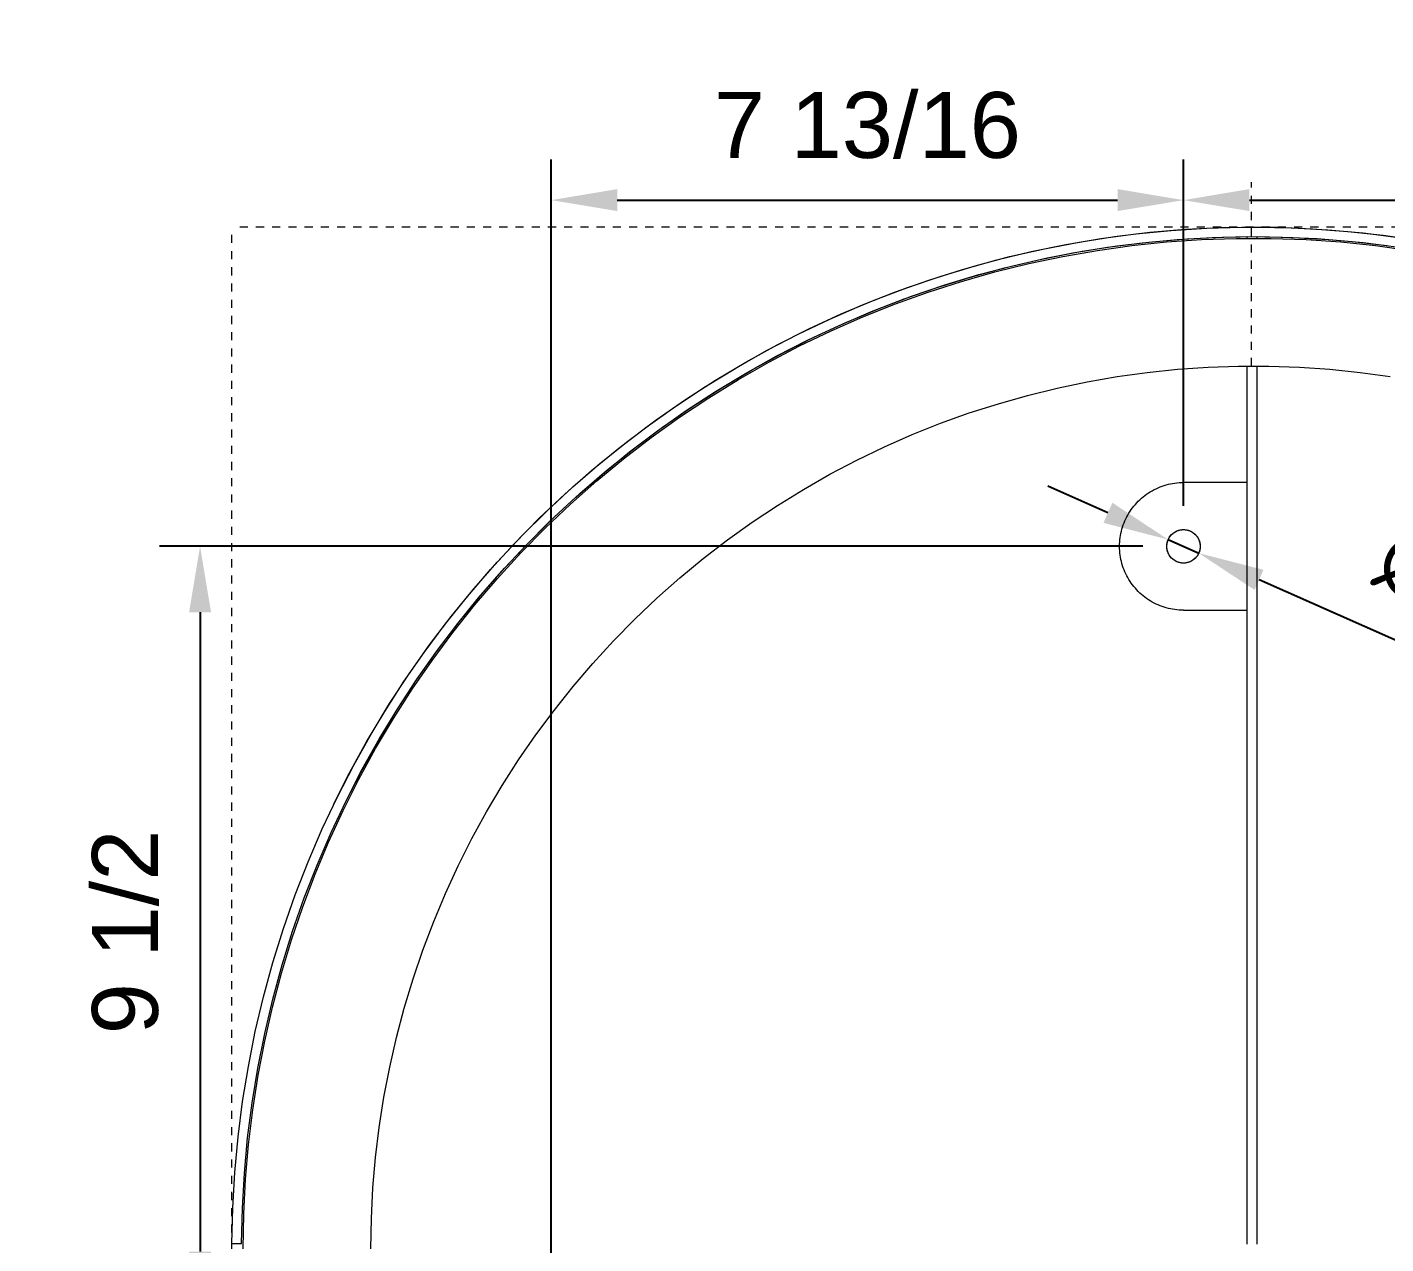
# Model space of a CAD drawing. Header units: inches. Extents: x 4 to 96.5, y 3.2 to 71.9.
# Drawn here: x 33.19 to 49.94, y 15.88 to 30.88 of the extents above; entities that cross this region are included whole.
import ezdxf

# ---------------------------------------------------------------- set-up
doc = ezdxf.new("R2010")
doc.units = ezdxf.units.IN
doc.linetypes.add('HIDDEN', pattern=[1.905, 1.27, -0.635])
for name, color, linetype, lineweight in [('ZANO_R', 7, 'Continuous', 0), ('ZANO_R_przerywana', 250, 'HIDDEN', 0), ('ZANO_W', 1, 'Continuous', 0)]:
    doc.layers.add(name, color=color, linetype=linetype, lineweight=lineweight)
doc.styles.add('Arial', font='arial.ttf')
doc.styles.get("Standard").update_dxf_attribs({"font": 'arial.ttf'})
doc.dimstyles.new('amerykanie', dxfattribs={"dimtxt": 50, "dimasz": 50, "dimexe": 0.5, "dimexo": 0.5, "dimgap": 1, "dimtad": 1, "dimdec": 0, "dimzin": 0, "dimlunit": 5, "dimtxsty": 'Standard', "dimcen": 0.09, "dimclrd": 1, "dimclre": 1, "dimclrt": 1, "dimazin": 0, "dimtfac": 1, "dimtdec": 0, "dimtmove": 0, "dimatfit": 3, "dimfxl": 1, "dimtzin": 0, "dimarcsym": 1})

# ---------------------------------------------------------------- blocks, each defined once
blk = doc.blocks.new('*D354')
at = {"layer": 'ZANO_W', "color": 1, "lineweight": -2}
for p, q in [((39.649, 15.469), (39.649, 29.245)), ((47.444, 24.977), (47.444, 29.245)), ((40.462, 28.745), (46.632, 28.745))]:
    blk.add_line(p, q, dxfattribs=at)
at = {"layer": 'ZANO_W', "color": 1}
for points in [[(40.462, 28.881), (40.462, 28.61), (39.649, 28.745)], [(46.632, 28.61), (46.632, 28.881), (47.444, 28.745)]]:
    blk.add_solid(points, dxfattribs=at)
at = {"layer": 'ZANO_W', "color": 1, "insert": (43.547, 29.666), "char_height": 0.8125, "attachment_point": 5, "style": 'Arial'}
blk.add_mtext('7 13/16', dxfattribs=at)
blk = doc.blocks.new('*D355')
at = {"layer": 'ZANO_W', "color": 1, "lineweight": -2}
for p, q in [((47.444, 24.977), (47.444, 29.245)), ((56.971, 17.162), (56.971, 29.245)), ((48.257, 28.745), (56.159, 28.745))]:
    blk.add_line(p, q, dxfattribs=at)
at = {"layer": 'ZANO_W', "color": 1}
for points in [[(48.257, 28.881), (48.257, 28.61), (47.444, 28.745)], [(56.159, 28.61), (56.159, 28.881), (56.971, 28.745)]]:
    blk.add_solid(points, dxfattribs=at)
at = {"layer": 'ZANO_W', "color": 1, "insert": (52.208, 29.665), "char_height": 0.8125, "attachment_point": 5, "style": 'Arial'}
blk.add_mtext('9 1/2', dxfattribs=at)
blk = doc.blocks.new('*D356')
at = {"layer": 'ZANO_W', "color": 1, "lineweight": -2}
for p, q in [((46.944, 24.477), (34.819, 24.477)), ((35.319, 23.664), (35.319, 15.782)), ((39.149, 14.969), (34.819, 14.969))]:
    blk.add_line(p, q, dxfattribs=at)
at = {"layer": 'ZANO_W', "color": 1}
for points in [[(35.455, 23.664), (35.184, 23.664), (35.319, 24.477)], [(35.184, 15.782), (35.455, 15.782), (35.319, 14.969)]]:
    blk.add_solid(points, dxfattribs=at)
at = {"layer": 'ZANO_W', "color": 1, "insert": (34.399, 19.723), "char_height": 0.8125, "attachment_point": 5, "rotation": 90, "style": 'Arial'}
blk.add_mtext('9 1/2', dxfattribs=at)
blk = doc.blocks.new('*D358')
at = {"layer": 'ZANO_W', "color": 1, "lineweight": -2}
for p, q in [((46.513, 24.89), (45.77, 25.22)), ((47.255, 24.56), (47.633, 24.393)), ((52.769, 22.114), (48.376, 24.063))]:
    blk.add_line(p, q, dxfattribs=at)
at = {"layer": 'ZANO_W', "color": 1}
for points in [[(46.458, 24.766), (46.568, 25.014), (47.255, 24.56)], [(48.431, 24.187), (48.321, 23.939), (47.633, 24.393)]]:
    blk.add_solid(points, dxfattribs=at)
at = {"layer": 'ZANO_W', "color": 1, "insert": (51.324, 23.781), "char_height": 0.8125, "attachment_point": 5, "rotation": 336.0701, "style": 'Arial'}
blk.add_mtext('{\\fArial|b0|i0|c238|p34;∅7/16}', dxfattribs=at)

msp = doc.modelspace()

# ---------------------------------------------------------------- linework, layer by layer
at = {"layer": 'ZANO_R'}
for p, q in [((46.42407, 28.27146), (46.8569, 28.32935)), ((46.59405, 28.29601), (47.02996, 28.34823)), ((46.8569, 28.32935), (47.29148, 28.3722)), ((47.02996, 28.34823), (47.46744, 28.38523)), ((47.29148, 28.3722), (47.72729, 28.39996)), ((47.46744, 28.38523), (47.90593, 28.40696)), ((47.72729, 28.39996), (48.16379, 28.4126)), ((47.90593, 28.40696), (48.34492, 28.4134)), ((48.16379, 28.4126), (48.60047, 28.41011)), ((48.23159, 28.41317), (48.23159, 28.41357)), ((48.23159, 28.41357), (48.34969, 28.41357)), ((48.34492, 28.4134), (48.78387, 28.40454)), ((48.34969, 28.41357), (48.34969, 28.41339)), ((48.60047, 28.41011), (49.0368, 28.39248)), ((48.78387, 28.40454), (49.22224, 28.38039)), ((49.0368, 28.39248), (49.47226, 28.35974)), ((49.22224, 28.38039), (49.6595, 28.34098)), ((49.47226, 28.35974), (49.90632, 28.31193)), ((49.6595, 28.34098), (50.09513, 28.28636)), ((49.90632, 28.31193), (50.33847, 28.2491)), ((45.3009, 28.04876), (45.72899, 28.14618)), ((45.56572, 28.11088), (45.9935, 28.19861)), ((45.72899, 28.14618), (46.16021, 28.22864)), ((45.9935, 28.19861), (46.42407, 28.27146)), ((46.08097, 28.09463), (46.50746, 28.16446)), ((46.16021, 28.22864), (46.59405, 28.29601)), ((46.19315, 28.11447), (46.62331, 28.18081)), ((46.38223, 28.1256), (46.80828, 28.18481)), ((46.50746, 28.16446), (46.93612, 28.21947)), ((46.62331, 28.18081), (47.05552, 28.23212)), ((46.80828, 28.18481), (47.23611, 28.22928)), ((46.93612, 28.21947), (47.36642, 28.25961)), ((47.05552, 28.23212), (47.48925, 28.26831)), ((47.23611, 28.22928), (47.66523, 28.25896)), ((47.36642, 28.25961), (47.79786, 28.28482)), ((47.48925, 28.26831), (47.92399, 28.28937)), ((47.66523, 28.25896), (48.09511, 28.2738)), ((47.79786, 28.28482), (48.2299, 28.29509)), ((47.92399, 28.28937), (48.35919, 28.29525)), ((48.09511, 28.2738), (48.52526, 28.2738)), ((48.2299, 28.29509), (48.66205, 28.29038)), ((48.23159, 28.27541), (48.23159, 28.29507)), ((48.34969, 28.29526), (48.34969, 28.2756)), ((48.35919, 28.29525), (48.79434, 28.28595)), ((48.52526, 28.2738), (48.95514, 28.25896)), ((48.66205, 28.29038), (49.09377, 28.27072)), ((48.79434, 28.28595), (49.22889, 28.26148)), ((48.95514, 28.25896), (49.38426, 28.22928)), ((49.09377, 28.27072), (49.52456, 28.23612)), ((49.22889, 28.26148), (49.66233, 28.22188)), ((49.38426, 28.22928), (49.81209, 28.18481)), ((49.52456, 28.23612), (49.95388, 28.18663)), ((49.66233, 28.22188), (50.09412, 28.16718)), ((49.81209, 28.18481), (50.23814, 28.1256)), ((44.72055, 27.89122), (45.14123, 28.00837)), ((44.87646, 27.93647), (45.3009, 28.04876)), ((45.14123, 28.00837), (45.56572, 28.11088)), ((45.23651, 27.91092), (45.65715, 28.01009)), ((45.34108, 27.93701), (45.76557, 28.03317)), ((45.53754, 27.96326), (45.95848, 28.05172)), ((45.65715, 28.01009), (46.08097, 28.09463)), ((45.76557, 28.03317), (46.19315, 28.11447)), ((45.95848, 28.05172), (46.38223, 28.1256)), ((44.04062, 27.66789), (44.4562, 27.80946)), ((44.30419, 27.75955), (44.72055, 27.89122)), ((44.4562, 27.80946), (44.87646, 27.93647)), ((44.50345, 27.70059), (44.9202, 27.8261)), ((44.70606, 27.74303), (45.1199, 27.86032)), ((44.81956, 27.79724), (45.23651, 27.91092)), ((44.9202, 27.8261), (45.34108, 27.93701)), ((45.1199, 27.86032), (45.53754, 27.96326)), ((43.63022, 27.51192), (44.04062, 27.66789)), ((43.89264, 27.61353), (44.30419, 27.75955)), ((43.99871, 27.52693), (44.40679, 27.66919)), ((44.09133, 27.56062), (44.50345, 27.70059)), ((44.29651, 27.61152), (44.70606, 27.74303)), ((44.40679, 27.66919), (44.81956, 27.79724)), ((43.22551, 27.34175), (43.63022, 27.51192)), ((43.48639, 27.45334), (43.89264, 27.61353)), ((43.59579, 27.37063), (43.99871, 27.52693)), ((43.68434, 27.40636), (44.09133, 27.56062)), ((43.89175, 27.46595), (44.29651, 27.61152)), ((42.82697, 27.15758), (43.22551, 27.34175)), ((43.08594, 27.27917), (43.48639, 27.45334)), ((43.0985, 27.13336), (43.49225, 27.3065)), ((43.19853, 27.20047), (43.59579, 27.37063)), ((43.28297, 27.23801), (43.68434, 27.40636)), ((43.49225, 27.3065), (43.89175, 27.46595)), ((42.43509, 26.95963), (42.82697, 27.15758)), ((42.69177, 27.09122), (43.08594, 27.27917)), ((42.8074, 27.01666), (43.19853, 27.20047)), ((42.88772, 27.05576), (43.28297, 27.23801)), ((42.30435, 26.88972), (42.69177, 27.09122)), ((42.42287, 26.81941), (42.8074, 27.01666)), ((42.49907, 26.85984), (42.88772, 27.05576)), ((42.71096, 26.94673), (43.0985, 27.13336)), ((41.92415, 26.67492), (42.30435, 26.88972)), ((42.0454, 26.60897), (42.42287, 26.81941)), ((42.05035, 26.74815), (42.43509, 26.95963)), ((42.11748, 26.65049), (42.49907, 26.85984)), ((42.33009, 26.74683), (42.71096, 26.94673)), ((41.55162, 26.44706), (41.92415, 26.67492)), ((41.67321, 26.52339), (42.05035, 26.74815)), ((41.74342, 26.42795), (42.11748, 26.65049)), ((41.95634, 26.53391), (42.33009, 26.74683)), ((46.99809, 26.62155), (47.37186, 26.6604)), ((47.37186, 26.6604), (47.74674, 26.68632)), ((47.74674, 26.68632), (48.1223, 26.69929)), ((48.1223, 26.69929), (48.49807, 26.69929)), ((48.23159, 15.87467), (48.23159, 26.70063)), ((48.34969, 26.70084), (48.34969, 15.87467)), ((48.49807, 26.69929), (48.87363, 26.68632)), ((48.87363, 26.68632), (49.24851, 26.6604)), ((49.24851, 26.6604), (49.62228, 26.62155)), ((41.30413, 26.28562), (41.67321, 26.52339)), ((41.59017, 26.30821), (41.95634, 26.53391)), ((41.67544, 26.38558), (42.0454, 26.60897)), ((45.88795, 26.428), (46.2557, 26.50528)), ((46.2557, 26.50528), (46.62589, 26.56982)), ((46.62589, 26.56982), (46.99809, 26.62155)), ((49.62228, 26.62155), (49.99448, 26.56982)), ((41.18721, 26.20644), (41.55162, 26.44706)), ((41.23201, 26.07001), (41.59017, 26.30821)), ((41.31343, 26.14952), (41.67544, 26.38558)), ((41.37736, 26.19251), (41.74342, 26.42795)), ((45.16155, 26.2356), (45.52309, 26.33807)), ((45.52309, 26.33807), (45.88795, 26.428)), ((40.83136, 25.95333), (41.18721, 26.20644)), ((40.94355, 26.03514), (41.30413, 26.28562)), ((40.95982, 25.90107), (41.31343, 26.14952)), ((41.01972, 25.94445), (41.37736, 26.19251)), ((44.80377, 26.12071), (45.16155, 26.2356)), ((40.59193, 25.77225), (40.94355, 26.03514)), ((40.88228, 25.81959), (41.23201, 26.07001)), ((44.10116, 25.85424), (44.45016, 25.99354)), ((44.45016, 25.99354), (44.80377, 26.12071)), ((40.48449, 25.68803), (40.83136, 25.95333)), ((40.5414, 25.55725), (40.88228, 25.81959)), ((40.61502, 25.64052), (40.95982, 25.90107)), ((40.67095, 25.68407), (41.01972, 25.94445)), ((43.75716, 25.70298), (44.10116, 25.85424)), ((40.14703, 25.41088), (40.48449, 25.68803)), ((40.24968, 25.49727), (40.59193, 25.77225)), ((40.27945, 25.36819), (40.61502, 25.64052)), ((40.33148, 25.41169), (40.67095, 25.68407)), ((43.4186, 25.53994), (43.75716, 25.70298)), ((39.91722, 25.21052), (40.24968, 25.49727)), ((40.20978, 25.28329), (40.5414, 25.55725)), ((43.08586, 25.3653), (43.4186, 25.53994)), ((39.81938, 25.12219), (40.14703, 25.41088)), ((39.95351, 25.0844), (40.27945, 25.36819)), ((40.00171, 25.12763), (40.33148, 25.41169)), ((42.75935, 25.17929), (43.08586, 25.3653)), ((39.59495, 24.91237), (39.91722, 25.21052)), ((39.68204, 24.83225), (40.00171, 25.12763)), ((39.88782, 24.99806), (40.20978, 25.28329)), ((42.43946, 24.98212), (42.75935, 25.17929)), ((46.99015, 25.11985), (47.01238, 25.13498)), ((47.01238, 25.13498), (47.03511, 25.14934)), ((47.03511, 25.14934), (47.05832, 25.16291)), ((47.05832, 25.16291), (47.08197, 25.17569)), ((47.08197, 25.17569), (47.10605, 25.18765)), ((47.10605, 25.18765), (47.13052, 25.19878)), ((47.13052, 25.19878), (47.15536, 25.20907)), ((47.15536, 25.20907), (47.18054, 25.2185)), ((47.18054, 25.2185), (47.20602, 25.22707)), ((47.20602, 25.22707), (47.23178, 25.23476)), ((47.23178, 25.23476), (47.25779, 25.24157)), ((47.25779, 25.24157), (47.28402, 25.24749)), ((47.28402, 25.24749), (47.31043, 25.25251)), ((47.31043, 25.25251), (47.337, 25.25663)), ((47.337, 25.25663), (47.36369, 25.25983)), ((47.36369, 25.25983), (47.39048, 25.26213)), ((47.39048, 25.26213), (47.41733, 25.2635)), ((47.41733, 25.2635), (47.44421, 25.26396)), ((48.23159, 25.26396), (47.44421, 25.26396)), ((39.50192, 24.82233), (39.81938, 25.12219)), ((39.57589, 24.70188), (39.88782, 24.99806)), ((39.63759, 24.7895), (39.95351, 25.0844)), ((42.12656, 24.77402), (42.43946, 24.98212)), ((46.81683, 24.95235), (46.83344, 24.97349)), ((46.83344, 24.97349), (46.85076, 24.99405)), ((46.85076, 24.99405), (46.86877, 25.01401)), ((46.86877, 25.01401), (46.88746, 25.03335)), ((46.88746, 25.03335), (46.90679, 25.05203)), ((46.90679, 25.05203), (46.92675, 25.07004)), ((46.92675, 25.07004), (46.94731, 25.08736)), ((46.94731, 25.08736), (46.96846, 25.10397)), ((46.96846, 25.10397), (46.99015, 25.11985)), ((39.19506, 24.51164), (39.50192, 24.82233)), ((39.28327, 24.60317), (39.59495, 24.91237)), ((39.37287, 24.5259), (39.68204, 24.83225)), ((46.72203, 24.79028), (46.73316, 24.81475)), ((46.73316, 24.81475), (46.74512, 24.83883)), ((46.74512, 24.83883), (46.75789, 24.86249)), ((46.75789, 24.86249), (46.77147, 24.8857)), ((46.77147, 24.8857), (46.78583, 24.90843)), ((46.78583, 24.90843), (46.80096, 24.93065)), ((46.80096, 24.93065), (46.81683, 24.95235)), ((39.27437, 24.39511), (39.57589, 24.70188)), ((39.33207, 24.48384), (39.63759, 24.7895)), ((41.82103, 24.55525), (42.12656, 24.77402)), ((46.66829, 24.61037), (46.67331, 24.63679)), ((46.67331, 24.63679), (46.67923, 24.66301)), ((46.67923, 24.66301), (46.68604, 24.68902)), ((46.68604, 24.68902), (46.69374, 24.71478)), ((46.69374, 24.71478), (46.7023, 24.74026)), ((46.7023, 24.74026), (46.71174, 24.76544)), ((46.71174, 24.76544), (46.72203, 24.79028)), ((47.29681, 24.62147), (47.3019, 24.62647)), ((47.3019, 24.62647), (47.30716, 24.6313)), ((47.30716, 24.6313), (47.31258, 24.63593)), ((47.31258, 24.63593), (47.31816, 24.64038)), ((47.31816, 24.64038), (47.32389, 24.64464)), ((47.32389, 24.64464), (47.32976, 24.64869)), ((47.32976, 24.64869), (47.33577, 24.65254)), ((47.33577, 24.65254), (47.3419, 24.65618)), ((47.3419, 24.65618), (47.34816, 24.6596)), ((47.34816, 24.6596), (47.35454, 24.66281)), ((47.35454, 24.66281), (47.36102, 24.66579)), ((47.36102, 24.66579), (47.3676, 24.66855)), ((47.3676, 24.66855), (47.37427, 24.67108)), ((47.37427, 24.67108), (47.38102, 24.67338)), ((47.38102, 24.67338), (47.38785, 24.67544)), ((47.38785, 24.67544), (47.39475, 24.67727)), ((47.39475, 24.67727), (47.40171, 24.67886)), ((47.40171, 24.67886), (47.40871, 24.6802)), ((47.40871, 24.6802), (47.41576, 24.68131)), ((47.41576, 24.68131), (47.42285, 24.68217)), ((47.42285, 24.68217), (47.42996, 24.68278)), ((47.42996, 24.68278), (47.43708, 24.68315)), ((47.43708, 24.68315), (47.44421, 24.68328)), ((47.44421, 24.68328), (47.45135, 24.68315)), ((47.45135, 24.68315), (47.45847, 24.68278)), ((47.45847, 24.68278), (47.46558, 24.68217)), ((47.46558, 24.68217), (47.47267, 24.68131)), ((47.47267, 24.68131), (47.47971, 24.6802)), ((47.47971, 24.6802), (47.48672, 24.67886)), ((47.48672, 24.67886), (47.49368, 24.67727)), ((47.49368, 24.67727), (47.50058, 24.67544)), ((47.50058, 24.67544), (47.50741, 24.67338)), ((47.50741, 24.67338), (47.51416, 24.67108)), ((47.51416, 24.67108), (47.52083, 24.66855)), ((47.52083, 24.66855), (47.52741, 24.66579)), ((47.52741, 24.66579), (47.53389, 24.66281)), ((47.53389, 24.66281), (47.54027, 24.6596)), ((47.54027, 24.6596), (47.54653, 24.65618)), ((47.54653, 24.65618), (47.55266, 24.65254)), ((47.55266, 24.65254), (47.55867, 24.64869)), ((47.55867, 24.64869), (47.56454, 24.64464)), ((47.56454, 24.64464), (47.57027, 24.64038)), ((47.57027, 24.64038), (47.57585, 24.63593)), ((47.57585, 24.63593), (47.58127, 24.6313)), ((47.58127, 24.6313), (47.58653, 24.62647)), ((47.58653, 24.62647), (47.59162, 24.62147)), ((38.89914, 24.1905), (39.19506, 24.51164)), ((38.98255, 24.28329), (39.28327, 24.60317)), ((39.03732, 24.16778), (39.33207, 24.48384)), ((39.07457, 24.20895), (39.37287, 24.5259)), ((41.52324, 24.32606), (41.82103, 24.55525)), ((46.65684, 24.47659), (46.6573, 24.50347)), ((46.6573, 24.44971), (46.65684, 24.47659)), ((46.6573, 24.50347), (46.65868, 24.53032)), ((46.65868, 24.53032), (46.66097, 24.55711)), ((46.66097, 24.55711), (46.66418, 24.5838)), ((46.66418, 24.5838), (46.66829, 24.61037)), ((47.23756, 24.48016), (47.23781, 24.48729)), ((47.23756, 24.47302), (47.23756, 24.48016)), ((47.23781, 24.46589), (47.23756, 24.47302)), ((47.23781, 24.48729), (47.2383, 24.49441)), ((47.2383, 24.45877), (47.23781, 24.46589)), ((47.2383, 24.49441), (47.23904, 24.5015)), ((47.23904, 24.45168), (47.2383, 24.45877)), ((47.23904, 24.5015), (47.24002, 24.50857)), ((47.24002, 24.50857), (47.24124, 24.5156)), ((47.24124, 24.5156), (47.24271, 24.52258)), ((47.24271, 24.52258), (47.24442, 24.52951)), ((47.24442, 24.52951), (47.24636, 24.53637)), ((47.24636, 24.53637), (47.24855, 24.54317)), ((47.24855, 24.54317), (47.25096, 24.54988)), ((47.25096, 24.54988), (47.25361, 24.55651)), ((47.25361, 24.55651), (47.25648, 24.56304)), ((47.25648, 24.56304), (47.25957, 24.56947)), ((47.25957, 24.56947), (47.26289, 24.57579)), ((47.26289, 24.57579), (47.26642, 24.58199)), ((47.26642, 24.58199), (47.27017, 24.58806)), ((47.27017, 24.58806), (47.27412, 24.594)), ((47.27412, 24.594), (47.27827, 24.5998)), ((47.27827, 24.5998), (47.28262, 24.60546)), ((47.28262, 24.60546), (47.28717, 24.61096)), ((47.28717, 24.61096), (47.2919, 24.6163)), ((47.2919, 24.6163), (47.29681, 24.62147)), ((47.59162, 24.62147), (47.59653, 24.6163)), ((47.59653, 24.6163), (47.60126, 24.61096)), ((47.60126, 24.61096), (47.60581, 24.60546)), ((47.60581, 24.60546), (47.61016, 24.5998)), ((47.61016, 24.5998), (47.61431, 24.594)), ((47.61431, 24.594), (47.61826, 24.58806)), ((47.61826, 24.58806), (47.62201, 24.58199)), ((47.62201, 24.58199), (47.62554, 24.57579)), ((47.62554, 24.57579), (47.62886, 24.56947)), ((47.62886, 24.56947), (47.63195, 24.56304)), ((47.63195, 24.56304), (47.63482, 24.55651)), ((47.63482, 24.55651), (47.63747, 24.54988)), ((47.63747, 24.54988), (47.63988, 24.54317)), ((47.63988, 24.54317), (47.64206, 24.53637)), ((47.64206, 24.53637), (47.64401, 24.52951)), ((47.64401, 24.52951), (47.64572, 24.52258)), ((47.64572, 24.52258), (47.64719, 24.5156)), ((47.64719, 24.5156), (47.64841, 24.50857)), ((47.64841, 24.50857), (47.64939, 24.5015)), ((47.64939, 24.5015), (47.65013, 24.49441)), ((47.65013, 24.45877), (47.64939, 24.45168)), ((47.65013, 24.49441), (47.65062, 24.48729)), ((47.65062, 24.46589), (47.65013, 24.45877)), ((47.65062, 24.48729), (47.65087, 24.48016)), ((47.65087, 24.47302), (47.65062, 24.46589)), ((47.65087, 24.48016), (47.65087, 24.47302)), ((38.98362, 24.07811), (39.27437, 24.39511)), ((41.23353, 24.08673), (41.52324, 24.32606)), ((46.65868, 24.42286), (46.6573, 24.44971)), ((46.66097, 24.39607), (46.65868, 24.42286)), ((46.66418, 24.36938), (46.66097, 24.39607)), ((46.66829, 24.34281), (46.66418, 24.36938)), ((46.67331, 24.31639), (46.66829, 24.34281)), ((46.67923, 24.29017), (46.67331, 24.31639)), ((46.68604, 24.26416), (46.67923, 24.29017)), ((47.24002, 24.44461), (47.23904, 24.45168)), ((47.24124, 24.43758), (47.24002, 24.44461)), ((47.24271, 24.4306), (47.24124, 24.43758)), ((47.24442, 24.42367), (47.24271, 24.4306)), ((47.24636, 24.41681), (47.24442, 24.42367)), ((47.24855, 24.41001), (47.24636, 24.41681)), ((47.25096, 24.4033), (47.24855, 24.41001)), ((47.25361, 24.39667), (47.25096, 24.4033)), ((47.25648, 24.39014), (47.25361, 24.39667)), ((47.25957, 24.38371), (47.25648, 24.39014)), ((47.26289, 24.37739), (47.25957, 24.38371)), ((47.26642, 24.37119), (47.26289, 24.37739)), ((47.27017, 24.36512), (47.26642, 24.37119)), ((47.27412, 24.35918), (47.27017, 24.36512)), ((47.27827, 24.35338), (47.27412, 24.35918)), ((47.28262, 24.34772), (47.27827, 24.35338)), ((47.28717, 24.34222), (47.28262, 24.34772)), ((47.2919, 24.33688), (47.28717, 24.34222)), ((47.29681, 24.33171), (47.2919, 24.33688)), ((47.3019, 24.32671), (47.29681, 24.33171)), ((47.30716, 24.32188), (47.3019, 24.32671)), ((47.31258, 24.31725), (47.30716, 24.32188)), ((47.31816, 24.3128), (47.31258, 24.31725)), ((47.32389, 24.30854), (47.31816, 24.3128)), ((47.32976, 24.30449), (47.32389, 24.30854)), ((47.33577, 24.30064), (47.32976, 24.30449)), ((47.3419, 24.297), (47.33577, 24.30064)), ((47.34816, 24.29358), (47.3419, 24.297)), ((47.35454, 24.29037), (47.34816, 24.29358)), ((47.36102, 24.28739), (47.35454, 24.29037)), ((47.53389, 24.29037), (47.52741, 24.28739)), ((47.54027, 24.29358), (47.53389, 24.29037)), ((47.54653, 24.297), (47.54027, 24.29358)), ((47.55266, 24.30064), (47.54653, 24.297)), ((47.55867, 24.30449), (47.55266, 24.30064)), ((47.56454, 24.30854), (47.55867, 24.30449)), ((47.57027, 24.3128), (47.56454, 24.30854)), ((47.57585, 24.31725), (47.57027, 24.3128)), ((47.58127, 24.32188), (47.57585, 24.31725)), ((47.58653, 24.32671), (47.58127, 24.32188)), ((47.59162, 24.33171), (47.58653, 24.32671)), ((47.59653, 24.33688), (47.59162, 24.33171)), ((47.60126, 24.34222), (47.59653, 24.33688)), ((47.60581, 24.34772), (47.60126, 24.34222)), ((47.61016, 24.35338), (47.60581, 24.34772)), ((47.61431, 24.35918), (47.61016, 24.35338)), ((47.61826, 24.36512), (47.61431, 24.35918)), ((47.62201, 24.37119), (47.61826, 24.36512)), ((47.62554, 24.37739), (47.62201, 24.37119)), ((47.62886, 24.38371), (47.62554, 24.37739)), ((47.63195, 24.39014), (47.62886, 24.38371)), ((47.63482, 24.39667), (47.63195, 24.39014)), ((47.63747, 24.4033), (47.63482, 24.39667)), ((47.63988, 24.41001), (47.63747, 24.4033)), ((47.64206, 24.41681), (47.63988, 24.41001)), ((47.64401, 24.42367), (47.64206, 24.41681)), ((47.64572, 24.4306), (47.64401, 24.42367)), ((47.64719, 24.43758), (47.64572, 24.4306)), ((47.64841, 24.44461), (47.64719, 24.43758)), ((47.64939, 24.45168), (47.64841, 24.44461)), ((38.61453, 23.8593), (38.89914, 24.1905)), ((38.69315, 23.95314), (38.98255, 24.28329)), ((38.75369, 23.8417), (39.03732, 24.16778)), ((38.78751, 23.8818), (39.07457, 24.20895)), ((46.69374, 24.2384), (46.68604, 24.26416)), ((46.7023, 24.21292), (46.69374, 24.2384)), ((46.71174, 24.18774), (46.7023, 24.21292)), ((46.72203, 24.1629), (46.71174, 24.18774)), ((46.73316, 24.13843), (46.72203, 24.1629)), ((46.74512, 24.11435), (46.73316, 24.13843)), ((47.3676, 24.28463), (47.36102, 24.28739)), ((47.37427, 24.2821), (47.3676, 24.28463)), ((47.38102, 24.2798), (47.37427, 24.2821)), ((47.38785, 24.27774), (47.38102, 24.2798)), ((47.39475, 24.27591), (47.38785, 24.27774)), ((47.40171, 24.27432), (47.39475, 24.27591)), ((47.40871, 24.27298), (47.40171, 24.27432)), ((47.41576, 24.27187), (47.40871, 24.27298)), ((47.42285, 24.27101), (47.41576, 24.27187)), ((47.42996, 24.2704), (47.42285, 24.27101)), ((47.43708, 24.27003), (47.42996, 24.2704)), ((47.44421, 24.2699), (47.43708, 24.27003)), ((47.45135, 24.27003), (47.44421, 24.2699)), ((47.45847, 24.2704), (47.45135, 24.27003)), ((47.46558, 24.27101), (47.45847, 24.2704)), ((47.47267, 24.27187), (47.46558, 24.27101)), ((47.47971, 24.27298), (47.47267, 24.27187)), ((47.48672, 24.27432), (47.47971, 24.27298)), ((47.49368, 24.27591), (47.48672, 24.27432)), ((47.50058, 24.27774), (47.49368, 24.27591)), ((47.50741, 24.2798), (47.50058, 24.27774)), ((47.51416, 24.2821), (47.50741, 24.2798)), ((47.52083, 24.28463), (47.51416, 24.2821)), ((47.52741, 24.28739), (47.52083, 24.28463)), ((38.70398, 23.75127), (38.98362, 24.07811)), ((40.95225, 23.83754), (41.23353, 24.08673)), ((46.75789, 24.09069), (46.74512, 24.11435)), ((46.77147, 24.06748), (46.75789, 24.09069)), ((46.78583, 24.04475), (46.77147, 24.06748)), ((46.80096, 24.02253), (46.78583, 24.04475)), ((46.81683, 24.00083), (46.80096, 24.02253)), ((46.83344, 23.97969), (46.81683, 24.00083)), ((46.85076, 23.95913), (46.83344, 23.97969)), ((46.86877, 23.93917), (46.85076, 23.95913)), ((38.34157, 23.51843), (38.61453, 23.8593)), ((38.41544, 23.61309), (38.69315, 23.95314)), ((38.48152, 23.506), (38.75369, 23.8417)), ((38.51202, 23.54483), (38.78751, 23.8818)), ((40.67975, 23.5788), (40.95225, 23.83754)), ((46.88746, 23.91983), (46.86877, 23.93917)), ((46.90679, 23.90115), (46.88746, 23.91983)), ((46.92675, 23.88314), (46.90679, 23.90115)), ((46.94731, 23.86582), (46.92675, 23.88314)), ((46.96846, 23.84921), (46.94731, 23.86582)), ((46.99015, 23.83333), (46.96846, 23.84921)), ((47.01238, 23.8182), (46.99015, 23.83333)), ((47.03511, 23.80384), (47.01238, 23.8182)), ((47.05832, 23.79027), (47.03511, 23.80384)), ((47.08197, 23.77749), (47.05832, 23.79027)), ((38.43579, 23.41498), (38.70398, 23.75127)), ((47.10605, 23.76553), (47.08197, 23.77749)), ((47.13052, 23.7544), (47.10605, 23.76553)), ((47.15536, 23.74411), (47.13052, 23.7544)), ((47.18054, 23.73468), (47.15536, 23.74411)), ((47.20602, 23.72611), (47.18054, 23.73468)), ((47.23178, 23.71842), (47.20602, 23.72611)), ((47.25779, 23.71161), (47.23178, 23.71842)), ((47.28402, 23.70569), (47.25779, 23.71161)), ((47.31043, 23.70067), (47.28402, 23.70569)), ((47.337, 23.69655), (47.31043, 23.70067)), ((47.36369, 23.69335), (47.337, 23.69655)), ((47.39048, 23.69105), (47.36369, 23.69335)), ((47.41733, 23.68968), (47.39048, 23.69105)), ((47.44421, 23.68922), (47.41733, 23.68968)), ((47.44421, 23.68922), (48.23159, 23.68922)), ((38.08059, 23.16831), (38.34157, 23.51843)), ((38.14975, 23.26358), (38.41544, 23.61309)), ((38.22113, 23.16108), (38.48152, 23.506)), ((38.24846, 23.19846), (38.51202, 23.54483)), ((40.41634, 23.3108), (40.67975, 23.5788)), ((38.17937, 23.06962), (38.43579, 23.41498)), ((40.16233, 23.03387), (40.41634, 23.3108)), ((37.8319, 22.80936), (38.08059, 23.16831)), ((37.89639, 22.90502), (38.14975, 23.26358)), ((37.97285, 22.80735), (38.22113, 23.16108)), ((37.99713, 22.84312), (38.24846, 23.19846)), ((37.93503, 22.71562), (38.17937, 23.06962)), ((39.91804, 22.74833), (40.16233, 23.03387)), ((37.5958, 22.442), (37.8319, 22.80936)), ((37.65569, 22.53786), (37.89639, 22.90502)), ((37.73696, 22.44524), (37.97285, 22.80735)), ((37.75834, 22.47922), (37.99713, 22.84312)), ((37.70304, 22.3534), (37.93503, 22.71562)), ((39.68374, 22.45454), (39.91804, 22.74833)), ((37.42792, 22.16252), (37.65569, 22.53786)), ((37.53239, 22.10722), (37.75834, 22.47922)), ((39.45973, 22.15283), (39.68374, 22.45454)), ((37.37258, 22.06668), (37.5958, 22.442)), ((37.4837, 21.98339), (37.70304, 22.3534)), ((37.51375, 22.07517), (37.73696, 22.44524)), ((37.21337, 21.77948), (37.42792, 22.16252)), ((39.24626, 21.84357), (39.45973, 22.15283)), ((37.1625, 21.68384), (37.37258, 22.06668)), ((37.27726, 21.60602), (37.4837, 21.98339)), ((37.30348, 21.6976), (37.51375, 22.07517)), ((37.31955, 21.72757), (37.53239, 22.10722)), ((37.0123, 21.3892), (37.21337, 21.77948)), ((39.0436, 21.52713), (39.24626, 21.84357)), ((36.96581, 21.29396), (37.1625, 21.68384)), ((37.10642, 21.31297), (37.30348, 21.6976)), ((37.12008, 21.34073), (37.31955, 21.72757)), ((37.08397, 21.22176), (37.27726, 21.60602)), ((38.85197, 21.20388), (39.0436, 21.52713)), ((36.82494, 20.99215), (37.0123, 21.3892)), ((36.93422, 20.94716), (37.12008, 21.34073)), ((36.90405, 20.83105), (37.08397, 21.22176)), ((38.67162, 20.8742), (38.85197, 21.20388)), ((36.65154, 20.58881), (36.82494, 20.99215)), ((36.76219, 20.54736), (36.93422, 20.94716)), ((36.73773, 20.43437), (36.90405, 20.83105)), ((38.50276, 20.5385), (38.67162, 20.8742)), ((36.4923, 20.17967), (36.65154, 20.58881)), ((36.60421, 20.1418), (36.76219, 20.54736)), ((38.34558, 20.19717), (38.50276, 20.5385)), ((36.5852, 20.03218), (36.73773, 20.43437)), ((36.34741, 19.76523), (36.4923, 20.17967)), ((36.46047, 19.73097), (36.60421, 20.1418)), ((38.20028, 19.85062), (38.34558, 20.19717)), ((36.44664, 19.62497), (36.5852, 20.03218)), ((38.06703, 19.49927), (38.20028, 19.85062)), ((36.21705, 19.34599), (36.34741, 19.76523)), ((36.32222, 19.21321), (36.44664, 19.62497)), ((36.33115, 19.31539), (36.46047, 19.73097)), ((37.94598, 19.14352), (38.06703, 19.49927)), ((36.10137, 18.92247), (36.21705, 19.34599)), ((36.21639, 18.89554), (36.33115, 19.31539)), ((36.21209, 18.79741), (36.32222, 19.21321)), ((37.83729, 18.7838), (37.94598, 19.14352)), ((36.00052, 18.49518), (36.10137, 18.92247)), ((36.11634, 18.47196), (36.21639, 18.89554)), ((36.11638, 18.37805), (36.21209, 18.79741)), ((37.74108, 18.42055), (37.83729, 18.7838)), ((35.91463, 18.06463), (36.00052, 18.49518)), ((36.03112, 18.04514), (36.11634, 18.47196)), ((36.03519, 17.95564), (36.11638, 18.37805)), ((37.65746, 18.05419), (37.74108, 18.42055)), ((35.84378, 17.63134), (35.91463, 18.06463)), ((35.96084, 17.6156), (36.03112, 18.04514)), ((35.96864, 17.53068), (36.03519, 17.95564)), ((37.58653, 17.68517), (37.65746, 18.05419)), ((35.78808, 17.19586), (35.84378, 17.63134)), ((35.90558, 17.18388), (35.96084, 17.6156)), ((37.52839, 17.31391), (37.58653, 17.68517)), ((35.91679, 17.10368), (35.96864, 17.53068)), ((37.48309, 16.94087), (37.52839, 17.31391)), ((35.74759, 16.75869), (35.78808, 17.19586)), ((35.86541, 16.7505), (35.90558, 17.18388)), ((35.87971, 16.67514), (35.91679, 17.10368)), ((37.4507, 16.56649), (37.48309, 16.94087)), ((35.72235, 16.32038), (35.74759, 16.75869)), ((35.84038, 16.31597), (35.86541, 16.7505)), ((35.85745, 16.24557), (35.87971, 16.67514)), ((37.43125, 16.19122), (37.4507, 16.56649)), ((35.7124, 15.88146), (35.72235, 16.32038)), ((35.83051, 15.88084), (35.84038, 16.31597)), ((35.85002, 15.8155), (35.85745, 16.24557)), ((37.42477, 15.8155), (37.43125, 16.19122)), ((35.7124, 15.88146), (35.83051, 15.88084))]:
    msp.add_line(p, q, dxfattribs=at)
msp.add_circle((47.44421, 24.47659), 0.20669, dxfattribs=at)
at = {"layer": 'ZANO_R_przerywana', "ltscale": 0.05}
for points in [[(48.28223, 26.69929), (48.28223, 28.96637)], [(35.71223, 3.21766), (35.71223, 28.41357)], [(60.90814, 28.41357), (35.71223, 28.41357)]]:
    msp.add_lwpolyline(points, dxfattribs=at)

# ---------------------------------------------------------------- dimensions: what is measured, and where the dimension line sits
at = {"layer": 'ZANO_W'}
for base, p1, p2, picture, middle in [((47.44421, 28.74533), (39.64908, 14.96921), (47.44421, 24.47659), '*D354', (43.54665, 29.66571)), ((56.97127, 28.74533), (47.44421, 24.47659), (56.97127, 16.66206), '*D355', (52.20774, 29.66543))]:
    dim = msp.add_linear_dim(base=base, p1=p1, p2=p2, dimstyle='amerykanie', override={"dimtxt": 0.8125, "dimasz": 0.8125, "dimgap": 0.5, "dimdec": 4, "dimtxsty": 'Arial', "dimaunit": 1, "dimadec": 1, "dimtdec": 4, "dimtmove": 1, "dimfrac": 2}, dxfattribs=at)
    dim.commit()
    dim.dimension.update_dxf_attribs({"geometry": picture, "text_midpoint": middle})
dim = msp.add_diameter_dim_2p(p1=(47.2553, 24.56043), p2=(47.63313, 24.39275), text='{\\fArial|b0|i0|c238|p34;<>}', dimstyle='amerykanie', override={"dimtxt": 0.8125, "dimasz": 0.8125, "dimgap": 0.5, "dimdec": 4, "dimtxsty": 'Arial', "dimaunit": 1, "dimadec": 1, "dimtdec": 4, "dimtmove": 1, "dimfrac": 2}, dxfattribs=at)
dim.commit()
dim.dimension.update_dxf_attribs({"geometry": '*D358', "text_midpoint": (51.32406, 23.78059)})
dim = msp.add_linear_dim(base=(35.31923, 14.96921), p1=(47.44421, 24.47659), p2=(39.64908, 14.96921), angle=90, dimstyle='amerykanie', override={"dimtxt": 0.8125, "dimasz": 0.8125, "dimgap": 0.5, "dimdec": 4, "dimtxsty": 'Arial', "dimaunit": 1, "dimadec": 1, "dimtdec": 4, "dimtmove": 1, "dimfrac": 2}, dxfattribs=at)
dim.commit()
dim.dimension.update_dxf_attribs({"geometry": '*D356', "text_midpoint": (34.39913, 19.7229)})

doc.saveas('drawing.dxf')
